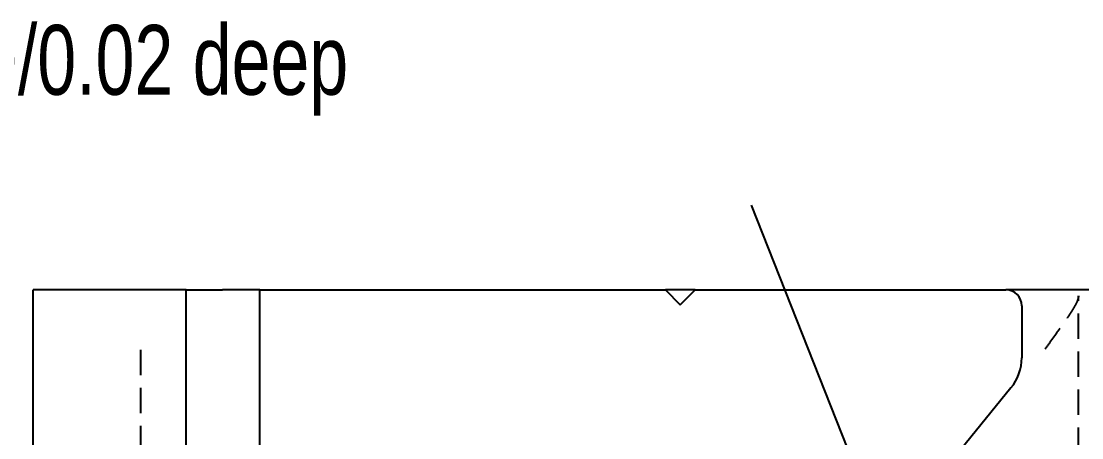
# Model space of a CAD drawing. Header units: millimetres. Extents: x 8 to 871, y 8 to 585.
# Drawn here: x 671.7 to 724.9, y 422.4 to 443.3 of the extents above; entities that cross this region are included whole.
import ezdxf

# ---------------------------------------------------------------- set-up
doc = ezdxf.new("R2010")
doc.units = ezdxf.units.MM
doc.linetypes.add('HIDDEN', pattern=[1.905, 1.27, -0.635])
doc.layers.add('HIDDEN', color=3, linetype='HIDDEN')
doc.layers.add('TEXT', color=2, linetype='Continuous')
doc.layers.add('OUTLINE', color=7, linetype='Continuous', lineweight=25)
doc.styles.add('SLDTEXTSTYLE0', font='TXT', dxfattribs={"width": 0.75})
doc.dimstyles.new('SLDDIMSTYLE19', dxfattribs={"dimtxt": 0.18, "dimasz": 1, "dimexe": 0, "dimexo": 0.0625, "dimgap": 0, "dimtad": 0, "dimtih": 1, "dimtoh": 1, "dimdec": 0, "dimrnd": 1e-09, "dimzin": 0, "dimdsep": 46, "dimtxsty": 'Standard', "dimblk1": 'DOT', "dimblk2": 'DOT', "dimsah": 1, "dimcen": 0.09, "dimadec": 0, "dimazin": 0, "dimtfac": 1, "dimtdec": 0, "dimtofl": 0, "dimtmove": 0, "dimatfit": 3, "dimldrblk": 'DOT', "dimfxl": 0, "dimfrac": 2, "dimtolj": 1, "dimtzin": 0, "dimarcsym": 0})

# ---------------------------------------------------------------- blocks, each defined once
blk = doc.blocks.new('SW_NOTE_0_10')
at = {"layer": 'TEXT', "color": 0, "char_height": 3.5, "attachment_point": 1, "style": 'SLDTEXTSTYLE0'}
for s, insert in [('tapper vent 0.20+/0.02 deep', (-64.261, 9.041)), ('at bottom', (-64.261, 4.569))]:
    blk.add_mtext(s, dxfattribs=dict(at, insert=insert))
blk = doc.blocks.new('_Dot')
at = {"color": 0, "linetype": 'ByBlock', "lineweight": -2}
blk.add_line((-0.5, 0), (-1, 0), dxfattribs=at)
at = {"color": 0, "linetype": 'ByBlock', "const_width": 0.5}
blk.add_lwpolyline([(-0.25, 0, 1), (0.25, 0, 1)], format="xyb", close=True, dxfattribs=at)

msp = doc.modelspace()

# ---------------------------------------------------------------- linework, layer by layer
at = {"layer": 'HIDDEN'}
for p, q in [((724.7799, 406.4318), (724.7799, 429.53504)), ((677.66905, 426.83342), (677.66905, 409.13342))]:
    msp.add_line(p, q, dxfattribs=at)
msp.add_open_spline([(724.7799, 429.53504), (724.77505, 429.48861), (724.76535, 429.39569), (724.69131, 429.20946), (724.57277, 428.9839), (724.4122, 428.72491), (724.23272, 428.45639), (724.04215, 428.1838), (723.82661, 427.88298), (723.58852, 427.55419), (723.33163, 427.19939), (723.15897, 426.95828), (723.07291, 426.83639), (723.07081, 426.83342)], degree=3, knots=[0, 0, 0, 0, 0.08013387, 0.16036716, 0.2614024, 0.36259274, 0.45736846, 0.55249699, 0.64741354, 0.76383267, 0.88060185, 0.99708551, 1, 1, 1, 1], dxfattribs=at)
at = {"layer": 'OUTLINE'}
for p, q in [((672.2799, 156.8852), (672.2799, 429.83342)), ((679.96005, 429.83342), (672.2799, 429.83342)), ((679.96005, 156.8852), (679.96005, 429.83342)), ((679.96005, 429.83342), (681.7799, 429.83342)), ((683.65928, 429.83342), (681.7799, 429.83342)), ((683.65928, 156.8852), (683.65928, 429.83342)), ((683.65928, 429.83342), (704.0299, 429.83342)), ((704.0299, 429.83342), (704.7799, 429.08342)), ((705.5299, 429.83342), (704.0299, 429.83342)), ((704.7799, 429.08342), (705.5299, 429.83342)), ((705.5299, 429.83342), (721.1299, 429.83342)), ((748.4299, 429.83342), (721.1299, 429.83342)), ((721.9299, 429.03342), (721.9299, 426.43342)), ((721.38915, 424.9158), (718.87315, 421.83342))]:
    msp.add_line(p, q, dxfattribs=at)
for centre, radius, start, end in [((721.1299, 429.03342), 0.8, 0, 90), ((719.5299, 426.43342), 2.4, 320.776824, 0)]:
    msp.add_arc(centre, radius, start, end, dxfattribs=at)

# ---------------------------------------------------------------- block references
at = {"layer": 'TEXT'}
msp.add_blockref('SW_NOTE_0_10', (708.3516, 434.0811), dxfattribs=at)

# ---------------------------------------------------------------- leaders
msp.add_leader([(714.53435, 418.5036), (708.3516, 434.0811)], dimstyle='SLDDIMSTYLE19', dxfattribs=at)

doc.saveas('drawing.dxf')
